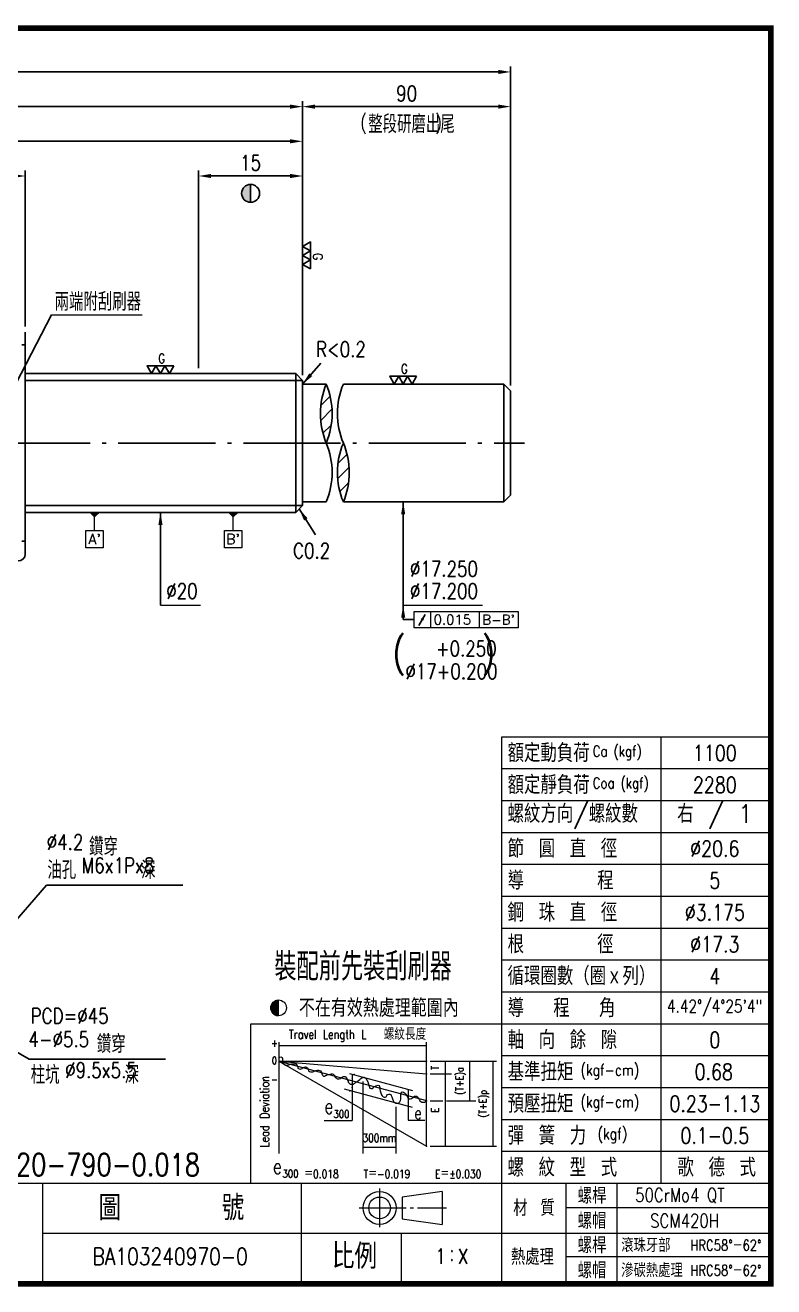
# Model space of a CAD drawing. Header units: millimetres. Extents: x -922 to -665, y -1494 to -1312.
# Drawn here: x -773.4 to -665.4, y -1493.6 to -1311.7 of the extents above; entities that cross this region are included whole.
import ezdxf
from ezdxf.enums import TextEntityAlignment as Align

# ---------------------------------------------------------------- set-up
doc = ezdxf.new("R2010")
doc.units = ezdxf.units.MM
doc.linetypes.add('CenLine', pattern=[25.8, 20, -2.5, 0.8, -2.5])
doc.linetypes.add('HidLine', pattern=[7.5, 5, -2.5])
doc.layers.get('0').update_dxf_attribs({"linetype": 'CONTINUOUS'})
doc.layers.get('DEFPOINTS').update_dxf_attribs({"linetype": 'CONTINUOUS'})
for name, color, linetype in [('01', 4, 'CONTINUOUS'), ('04', 4, 'CONTINUOUS'), ('C', 1, 'CenLine'), ('H', 5, 'HidLine')]:
    doc.layers.add(name, color=color, linetype=linetype)
for name, color, linetype, lineweight in [('DIM', 6, 'CONTINUOUS', 9), ('hat', 4, 'CONTINUOUS', 9), ('str', 7, 'CONTINUOUS', 25), ('txt', 3, 'CONTINUOUS', 9)]:
    doc.layers.add(name, color=color, linetype=linetype, lineweight=lineweight)
doc.layers.add('標籤(紅)', color=2, linetype='CONTINUOUS', lineweight=30, plot=False)
doc.styles.add('BW_SIMPLEX', font='romans.shx', dxfattribs={"width": 0.8, "height": 2.2, "bigfont": 'chineset.shx'})
doc.styles.add('ROMANC', font='romanc')
doc.styles.add('SIMPLEX', font='simplex.shx', dxfattribs={"width": 0.8, "height": 2.2, "bigfont": 'chineset.shx'})
doc.styles.get("Standard").update_dxf_attribs({"font": 'TXT', "width": 0.9, "height": 3.85046, "bigfont": 'CHINESET'})
doc.styles.add('STANDARD0.8', font='txt.shx', dxfattribs={"width": 0.8, "height": 1.646847, "bigfont": 'chineset.shx'})
doc.dimstyles.new('STANDARD$0', dxfattribs={"dimscale": 0, "dimtxt": 2.2, "dimasz": 1.8, "dimexe": 0.8, "dimexo": 0.8, "dimgap": 0.8, "dimtad": 1, "dimdec": 3, "dimdsep": 46, "dimtxsty": 'SIMPLEX', "dimcen": 0.09, "dimclrd": 6, "dimclre": 6, "dimclrt": 3, "dimadec": 1, "dimazin": 2, "dimtp": -0.1, "dimtm": 0.2, "dimtfac": 1, "dimtdec": 3, "dimtmove": 0, "dimatfit": 3, "dimfxl": 0, "dimtvp": 0.790698, "dimarcsym": 0})
doc.dimstyles.new('STANDARD$7', dxfattribs={"dimscale": 0, "dimtxt": 2.2, "dimasz": 1.8, "dimexe": 0.8, "dimexo": 0.8, "dimgap": 0.8, "dimtad": 1, "dimdec": 3, "dimrnd": 0.0005, "dimdsep": 46, "dimtxsty": 'SIMPLEX', "dimcen": 0.09, "dimclrd": 6, "dimclre": 6, "dimclrt": 3, "dimadec": 1, "dimazin": 2, "dimtp": -0.1, "dimtm": 0.2, "dimtfac": 1, "dimtdec": 3, "dimtmove": 2, "dimatfit": 3, "dimfxl": 0, "dimtvp": 0.790698, "dimarcsym": 0})

# ---------------------------------------------------------------- blocks, each defined once
blk = doc.blocks.new('*X82')
at = {"color": 0}
for p, q in [((508.19, 85.6), (512.19, 85.6)), ((508.19, 85.55), (512.19, 85.55)), ((508.19, 85.5), (512.19, 85.5)), ((508.19, 85.45), (512.19, 85.45)), ((508.19, 85.4), (512.19, 85.4)), ((508.19, 85.35), (512.19, 85.35)), ((508.19, 85.3), (512.19, 85.3)), ((508.19, 85.25), (512.19, 85.25)), ((508.19, 85.2), (512.19, 85.2)), ((508.19, 85.15), (512.19, 85.15)), ((508.2, 85.7), (512.19, 85.7)), ((508.2, 85.65), (512.19, 85.65)), ((508.2, 85.1), (512.19, 85.1)), ((508.2, 85.05), (512.19, 85.05)), ((508.2, 85), (512.19, 85)), ((508.21, 85.8), (512.19, 85.8)), ((508.21, 85.75), (512.19, 85.75)), ((508.21, 84.95), (512.19, 84.95)), ((508.21, 84.9), (512.19, 84.9)), ((508.22, 85.9), (512.19, 85.9)), ((508.22, 85.85), (512.19, 85.85)), ((508.22, 84.85), (512.19, 84.85)), ((508.23, 85.95), (512.19, 85.95)), ((508.23, 84.8), (512.19, 84.8)), ((508.23, 84.75), (512.19, 84.75)), ((508.24, 86), (512.19, 86)), ((508.24, 84.7), (512.19, 84.7)), ((508.25, 86.1), (512.19, 86.1)), ((508.25, 86.05), (512.19, 86.05)), ((508.25, 84.65), (512.19, 84.65)), ((508.26, 86.15), (512.19, 86.15)), ((508.26, 84.6), (512.19, 84.6)), ((508.27, 86.2), (512.19, 86.2)), ((508.27, 84.55), (512.19, 84.55)), ((508.28, 84.5), (512.19, 84.5)), ((508.29, 86.25), (512.19, 86.25)), ((508.29, 84.45), (512.19, 84.45)), ((508.3, 86.3), (512.19, 86.3)), ((508.31, 86.35), (512.19, 86.35)), ((508.31, 84.4), (512.19, 84.4)), ((508.32, 86.4), (512.19, 86.4)), ((508.32, 84.35), (512.19, 84.35)), ((508.33, 84.3), (512.19, 84.3)), ((508.34, 86.45), (512.19, 86.45)), ((508.35, 86.5), (512.19, 86.5)), ((508.35, 84.25), (512.19, 84.25)), ((508.36, 84.2), (512.19, 84.2)), ((508.37, 86.55), (512.19, 86.55)), ((508.38, 86.6), (512.19, 86.6)), ((508.38, 84.15), (512.19, 84.15)), ((508.39, 84.1), (512.19, 84.1)), ((508.4, 86.65), (512.19, 86.65)), ((508.41, 84.05), (512.19, 84.05)), ((508.42, 86.7), (512.19, 86.7)), ((508.43, 86.75), (512.19, 86.75)), ((508.43, 84), (512.19, 84)), ((508.45, 86.8), (512.19, 86.8)), ((508.45, 83.95), (512.19, 83.95)), ((508.47, 86.85), (512.19, 86.85)), ((508.47, 83.9), (512.19, 83.9)), ((508.49, 86.9), (512.19, 86.9)), ((508.49, 83.85), (512.19, 83.85)), ((508.51, 86.95), (512.19, 86.95)), ((508.51, 83.8), (512.19, 83.8)), ((508.53, 83.75), (512.19, 83.75)), ((508.54, 87), (512.19, 87)), ((508.55, 83.7), (512.19, 83.7)), ((508.56, 87.05), (512.19, 87.05)), ((508.57, 83.65), (512.19, 83.65)), ((508.58, 87.1), (512.19, 87.1)), ((508.6, 83.6), (512.19, 83.6)), ((508.61, 87.15), (512.19, 87.15)), ((508.63, 87.2), (512.19, 87.2)), ((508.66, 87.25), (512.19, 87.25)), ((508.68, 87.3), (512.19, 87.3)), ((508.71, 87.35), (512.19, 87.35)), ((508.74, 87.4), (512.19, 87.4)), ((508.77, 87.45), (512.19, 87.45)), ((508.8, 87.5), (512.19, 87.5)), ((508.83, 87.55), (512.19, 87.55)), ((508.87, 87.6), (512.19, 87.6)), ((508.9, 87.65), (512.19, 87.65)), ((508.94, 87.7), (512.19, 87.7)), ((508.97, 87.75), (512.19, 87.75)), ((509.01, 87.8), (512.19, 87.8)), ((509.05, 87.85), (512.19, 87.85)), ((509.09, 87.9), (512.19, 87.9)), ((509.13, 87.95), (512.19, 87.95)), ((509.18, 88), (512.19, 88)), ((509.22, 88.05), (512.19, 88.05)), ((509.27, 88.1), (512.19, 88.1)), ((509.31, 88.15), (512.19, 88.15)), ((509.36, 88.2), (512.19, 88.2)), ((509.41, 88.25), (512.19, 88.25)), ((509.47, 88.3), (512.19, 88.3)), ((509.52, 88.35), (512.19, 88.35)), ((509.58, 88.4), (512.19, 88.4)), ((509.64, 88.45), (512.19, 88.45)), ((509.7, 88.5), (512.19, 88.5)), ((509.76, 88.55), (512.19, 88.55)), ((509.83, 88.6), (512.19, 88.6)), ((509.9, 88.65), (512.19, 88.65)), ((509.97, 88.7), (512.19, 88.7)), ((510.05, 88.75), (512.19, 88.75)), ((510.13, 88.8), (512.19, 88.8)), ((510.22, 88.85), (512.19, 88.85)), ((510.31, 88.9), (512.19, 88.9)), ((510.41, 88.95), (512.19, 88.95)), ((510.51, 89), (512.19, 89)), ((510.62, 89.05), (512.19, 89.05)), ((510.75, 89.1), (512.19, 89.1)), ((510.89, 89.15), (512.19, 89.15)), ((511.04, 89.2), (512.19, 89.2)), ((511.22, 89.25), (512.19, 89.25)), ((511.45, 89.3), (512.19, 89.3)), ((511.81, 89.35), (512.19, 89.35)), ((508.62, 83.55), (512.19, 83.55)), ((508.65, 83.5), (512.19, 83.5)), ((508.68, 83.45), (512.19, 83.45)), ((508.7, 83.4), (512.19, 83.4)), ((508.73, 83.35), (512.19, 83.35)), ((508.76, 83.3), (512.19, 83.3)), ((508.79, 83.25), (512.19, 83.25)), ((508.83, 83.2), (512.19, 83.2)), ((508.86, 83.15), (512.19, 83.15)), ((508.89, 83.1), (512.19, 83.1)), ((508.93, 83.05), (512.19, 83.05)), ((508.96, 83), (512.19, 83)), ((509, 82.95), (512.19, 82.95)), ((509.04, 82.9), (512.19, 82.9)), ((509.08, 82.85), (512.19, 82.85)), ((509.12, 82.8), (512.19, 82.8)), ((509.16, 82.75), (512.19, 82.75)), ((509.21, 82.7), (512.19, 82.7)), ((509.25, 82.65), (512.19, 82.65)), ((509.3, 82.6), (512.19, 82.6)), ((509.35, 82.55), (512.19, 82.55)), ((509.4, 82.5), (512.19, 82.5)), ((509.45, 82.45), (512.19, 82.45)), ((509.5, 82.4), (512.19, 82.4)), ((509.56, 82.35), (512.19, 82.35)), ((509.62, 82.3), (512.19, 82.3)), ((509.68, 82.25), (512.19, 82.25)), ((509.74, 82.2), (512.19, 82.2)), ((509.81, 82.15), (512.19, 82.15)), ((509.88, 82.1), (512.19, 82.1)), ((509.95, 82.05), (512.19, 82.05)), ((510.03, 82), (512.19, 82)), ((510.11, 81.95), (512.19, 81.95)), ((510.19, 81.9), (512.19, 81.9)), ((510.28, 81.85), (512.19, 81.85)), ((510.38, 81.8), (512.19, 81.8)), ((510.48, 81.75), (512.19, 81.75)), ((510.59, 81.7), (512.19, 81.7)), ((510.71, 81.65), (512.19, 81.65)), ((510.84, 81.6), (512.19, 81.6)), ((510.99, 81.55), (512.19, 81.55)), ((511.17, 81.5), (512.19, 81.5)), ((511.38, 81.45), (512.19, 81.45)), ((511.68, 81.4), (512.19, 81.4))]:
    blk.add_line(p, q, dxfattribs=at)
blk = doc.blocks.new('Heat-sign-1')
at = {"color": 3}
blk.add_line((0.289, -0.16), (0.289, 0.25), dxfattribs=at)
blk.add_circle((0.289, 0.045), 0.205, dxfattribs=at)
at = {"color": 3, "xscale": 0.05123695244440038, "yscale": 0.05123695244440038, "zscale": 0.05123695244440038}
blk.add_blockref('*X82', (-25.954, -4.329), dxfattribs=at)
at = {"color": 3, "width": 0.9}
blk.add_text('不在有效熱處理範圍內', height=0.4638, dxfattribs=at).set_placement((0.818, -0.191))
blk = doc.blocks.new('e300-1')
at = {"color": 3}
for p, q in [((0.407, -0.263), (0.407, -1.863)), ((2.532, -1.759), (2.532, -0.263)), ((0.407, -0.477), (0.423, -0.477)), ((0.407, -0.532), (2.532, -1.759)), ((0.407, -0.532), (2.532, -1.101)), ((0.407, -0.532), (2.532, -0.718)), ((0.407, -0.532), (2.532, -0.532)), ((0.423, -0.477), (0.438, -0.472)), ((0.438, -0.472), (0.454, -0.482)), ((0.454, -0.482), (0.459, -0.497)), ((0.459, -0.497), (0.459, -0.543)), ((0.459, -0.543), (0.469, -0.558)), ((0.469, -0.558), (0.474, -0.573)), ((0.474, -0.573), (0.504, -0.594)), ((0.504, -0.594), (0.535, -0.594)), ((0.535, -0.594), (0.55, -0.589)), ((0.55, -0.589), (0.565, -0.583)), ((0.565, -0.583), (0.581, -0.578)), ((0.581, -0.578), (0.596, -0.573)), ((0.596, -0.573), (0.657, -0.573)), ((0.657, -0.573), (0.667, -0.589)), ((0.667, -0.589), (0.677, -0.604)), ((0.677, -0.604), (0.682, -0.619)), ((0.682, -0.619), (0.682, -0.634)), ((0.682, -0.634), (0.698, -0.644)), ((0.698, -0.644), (0.713, -0.649)), ((0.713, -0.649), (0.728, -0.644)), ((0.728, -0.644), (0.743, -0.639)), ((0.743, -0.639), (0.759, -0.624)), ((0.759, -0.624), (0.774, -0.619)), ((0.774, -0.619), (0.789, -0.614)), ((0.789, -0.614), (0.804, -0.619)), ((0.804, -0.619), (0.819, -0.629)), ((0.819, -0.629), (0.825, -0.644)), ((0.825, -0.644), (0.835, -0.66)), ((0.835, -0.66), (0.835, -0.675)), ((0.835, -0.675), (0.85, -0.685)), ((0.85, -0.685), (0.865, -0.69)), ((0.865, -0.69), (0.896, -0.69)), ((0.896, -0.69), (0.911, -0.68)), ((0.911, -0.68), (0.926, -0.675)), ((0.926, -0.675), (0.941, -0.67)), ((0.941, -0.67), (0.962, -0.665)), ((0.962, -0.665), (0.977, -0.665)), ((0.977, -0.665), (0.992, -0.67)), ((0.992, -0.67), (1.008, -0.675)), ((1.008, -0.675), (1.018, -0.69)), ((1.018, -0.69), (1.023, -0.705)), ((1.023, -0.705), (1.033, -0.721)), ((1.033, -0.721), (1.038, -0.736)), ((1.094, -0.736), (1.109, -0.726)), ((1.109, -0.726), (1.124, -0.726)), ((1.124, -0.726), (1.14, -0.721)), ((1.14, -0.721), (1.16, -0.716)), ((1.16, -0.716), (1.175, -0.716)), ((1.175, -0.716), (1.19, -0.721)), ((1.19, -0.721), (1.206, -0.736)), ((1.425, -0.711), (2.332, -0.954)), ((1.038, -0.736), (1.048, -0.751)), ((1.048, -0.751), (1.063, -0.751)), ((1.063, -0.751), (1.079, -0.741)), ((1.079, -0.741), (1.094, -0.736)), ((1.206, -0.736), (1.211, -0.751)), ((1.211, -0.751), (1.216, -0.766)), ((1.216, -0.766), (1.231, -0.776)), ((1.231, -0.776), (1.246, -0.787)), ((1.246, -0.787), (1.277, -0.787)), ((1.277, -0.787), (1.292, -0.782)), ((1.292, -0.782), (1.323, -0.761)), ((1.323, -0.761), (1.338, -0.756)), ((1.338, -0.756), (1.358, -0.756)), ((1.358, -0.756), (1.373, -0.761)), ((1.373, -0.761), (1.378, -0.776)), ((1.378, -0.776), (1.389, -0.792)), ((1.389, -0.792), (1.394, -0.807)), ((1.394, -0.807), (1.404, -0.822)), ((1.404, -0.822), (1.404, -0.837)), ((1.404, -0.837), (1.419, -0.853)), ((1.419, -0.853), (1.434, -0.863)), ((1.434, -0.863), (1.48, -0.863)), ((1.48, -0.863), (1.495, -0.853)), ((1.495, -0.853), (1.511, -0.842)), ((1.511, -0.842), (1.556, -0.812)), ((1.556, -0.812), (1.572, -0.797)), ((1.572, -0.797), (1.587, -0.782)), ((1.587, -0.782), (1.602, -0.776)), ((1.602, -0.776), (1.617, -0.771)), ((1.617, -0.771), (1.633, -0.766)), ((1.633, -0.766), (1.648, -0.776)), ((1.648, -0.776), (1.663, -0.787)), ((1.663, -0.787), (1.673, -0.802)), ((1.673, -0.802), (1.678, -0.817)), ((1.678, -0.817), (1.688, -0.832)), ((1.688, -0.832), (1.699, -0.863)), ((1.699, -0.863), (1.704, -0.878)), ((1.704, -0.878), (1.709, -0.893)), ((1.709, -0.893), (1.714, -0.908)), ((1.765, -0.919), (1.775, -0.903)), ((1.775, -0.903), (1.79, -0.898)), ((1.79, -0.898), (1.805, -0.888)), ((1.805, -0.888), (1.821, -0.883)), ((1.821, -0.883), (1.836, -0.878)), ((1.836, -0.878), (1.851, -0.883)), ((1.851, -0.883), (1.856, -0.898)), ((1.856, -0.898), (1.861, -0.914)), ((2.331, -1.201), (1.35, -0.938)), ((1.714, -0.908), (1.719, -0.924)), ((1.719, -0.924), (1.734, -0.929)), ((1.734, -0.929), (1.749, -0.929)), ((1.749, -0.929), (1.765, -0.919)), ((1.861, -0.914), (1.861, -0.944)), ((1.861, -0.944), (1.866, -0.959)), ((1.866, -0.959), (1.871, -0.974)), ((1.871, -0.974), (1.882, -1.005)), ((1.882, -1.005), (1.887, -1.02)), ((1.887, -1.02), (1.892, -1.035)), ((1.892, -1.035), (1.907, -1.046)), ((1.907, -1.046), (1.922, -1.051)), ((1.922, -1.051), (1.937, -1.051)), ((1.937, -1.051), (1.953, -1.046)), ((1.953, -1.046), (1.963, -1.03)), ((1.963, -1.03), (1.973, -1.015)), ((1.973, -1.015), (1.988, -1.01)), ((1.988, -1.01), (2.004, -1.01)), ((2.004, -1.01), (2.019, -1.015)), ((2.019, -1.015), (2.024, -1.03)), ((2.024, -1.03), (2.034, -1.046)), ((2.034, -1.046), (2.039, -1.061)), ((2.039, -1.061), (2.044, -1.076)), ((2.044, -1.076), (2.052, -1.101)), ((2.161, -1.01), (2.166, -0.995)), ((2.161, -1.083), (2.161, -1.01)), ((2.166, -0.995), (2.171, -0.98)), ((2.171, -0.98), (2.187, -0.974)), ((2.187, -0.974), (2.202, -0.98)), ((2.202, -0.98), (2.232, -1)), ((2.232, -1), (2.242, -1.02)), ((2.242, -1.02), (2.247, -1.035)), ((2.247, -1.035), (2.258, -1.051)), ((2.258, -1.051), (2.268, -1.066)), ((2.268, -1.066), (2.283, -1.076)), ((2.283, -1.076), (2.298, -1.076)), ((2.298, -1.076), (2.314, -1.071)), ((2.314, -1.071), (2.344, -1.051)), ((2.344, -1.051), (2.359, -1.04)), ((2.359, -1.04), (2.39, -1.04)), ((2.39, -1.04), (2.405, -1.046)), ((2.405, -1.046), (2.415, -1.061)), ((2.415, -1.061), (2.42, -1.076)), ((2.42, -1.076), (2.43, -1.091)), ((2.43, -1.091), (2.436, -1.107)), ((2.436, -1.107), (2.451, -1.117)), ((2.451, -1.117), (2.466, -1.122)), ((2.466, -1.122), (2.502, -1.122)), ((2.502, -1.122), (2.517, -1.117)), ((2.517, -1.117), (2.532, -1.107)), ((2.532, -1.107), (2.537, -1.101)), ((1.059, -1.386), (1.463, -1.386)), ((2.27, -1.384), (2.506, -1.384))]:
    blk.add_line(p, q, dxfattribs=at)
at = {"color": 3, "linetype": 'ByBlock'}
for p, q in [((0.407, -0.311), (2.532, -0.311)), ((2.586, -0.532), (3.541, -0.532)), ((2.801, -0.532), (2.801, -0.718)), ((3.152, -0.532), (3.152, -1.107)), ((3.487, -0.532), (3.487, -1.759)), ((1.463, -0.721), (1.463, -1.386)), ((2.586, -0.718), (2.89, -0.718)), ((2.801, -0.718), (2.801, -1.759)), ((1.617, -0.825), (1.617, -1.863)), ((2.801, -0.843), (2.801, -0.968)), ((2.27, -0.938), (2.27, -1.384)), ((2.091, -1.19), (2.091, -1.863)), ((2.586, -1.107), (2.768, -1.107)), ((2.822, -1.107), (3.242, -1.107)), ((1.617, -1.774), (2.091, -1.774)), ((2.586, -1.759), (3.541, -1.759))]:
    blk.add_line(p, q, dxfattribs=at)
at = {"color": 3}
blk.add_arc((2.105, -1.083), 0.0558, 198.4485, 0, dxfattribs=at)
at = {"color": 3, "linetype": 'ByBlock'}
for p in [(2.532, -0.532), (2.532, -0.532), (2.532, -0.532), (2.532, -0.718), (2.532, -0.718), (2.801, -0.718), (2.801, -0.718), (1.49, -0.728), (1.617, -0.771), (1.428, -0.959), (1.463, -0.959), (2.091, -1.137), (2.532, -1.107), (3.152, -1.107), (2.091, -1.774), (2.532, -1.759), (2.532, -1.759), (2.801, -1.759), (3.487, -1.759)]:
    blk.add_point(p, dxfattribs=at)
for points in [[(0.47, -0.3), (0.47, -0.321), (0.407, -0.311)], [(2.47, -0.3), (2.47, -0.321), (2.532, -0.311)], [(2.811, -0.594), (2.791, -0.594), (2.801, -0.532)], [(3.142, -0.594), (3.163, -0.594), (3.152, -0.532)], [(3.477, -0.594), (3.498, -0.594), (3.487, -0.532)], [(1.473, -0.781), (1.452, -0.781), (1.462, -0.718)], [(2.791, -0.655), (2.811, -0.655), (2.801, -0.718)], [(2.791, -0.78), (2.811, -0.78), (2.801, -0.718)], [(1.472, -0.907), (1.451, -0.907), (1.462, -0.969)], [(2.28, -0.998), (2.259, -0.998), (2.269, -0.935)], [(3.142, -1.044), (3.163, -1.044), (3.152, -1.107)], [(2.279, -1.124), (2.258, -1.124), (2.269, -1.186)], [(1.68, -1.763), (1.68, -1.784), (1.617, -1.774)], [(2.028, -1.763), (2.028, -1.784), (2.091, -1.774)], [(2.791, -1.696), (2.811, -1.696), (2.801, -1.759)], [(3.477, -1.696), (3.498, -1.696), (3.487, -1.759)]]:
    blk.add_solid(points, dxfattribs=at)
at = {"color": 3, "linetype": 'ByBlock', "width": 0.8}
for s, height, p in [('Travel Length L', 0.1287, (1.109, -0.148)), ('300mm', 0.118, (1.855, -1.639))]:
    blk.add_text(s, height=height, dxfattribs=at).set_placement(p, align=Align.MIDDLE_CENTER)
at = {"color": 3, "width": 0.9}
blk.add_text('螺紋長度', height=0.1696, dxfattribs=at).set_placement((1.917, -0.228))
at = {"color": 3, "linetype": 'ByBlock', "width": 0.8}
for s, p in [('+', (0.344, -0.273)), ('0', (0.344, -0.526)), ('-', (0.344, -0.794))]:
    blk.add_text(s, height=0.107, dxfattribs=at).set_placement(p, align=Align.MIDDLE)
for s, height, p in [('T', 0.107, (2.658, -0.63)), ('(T+E)a', 0.1073, (3.009, -0.817)), ('(T+E)p', 0.1073, (3.344, -1.145)), ('E', 0.107, (2.658, -1.238))]:
    blk.add_text(s, height=height, rotation=90, dxfattribs=at).set_placement(p, align=Align.MIDDLE_CENTER)
blk.add_text('Lead Deviation', height=0.1287, rotation=90, dxfattribs=at).set_placement((0.199, -1.261), align=Align.MIDDLE)
at = {"color": 3, "width": 0.8}
for s, height, p in [('e', 0.215, (1.194, -1.183)), ('300', 0.1115, (1.423, -1.296)), ('e', 0.179, (2.466, -1.279))]:
    blk.add_text(s, height=height, dxfattribs=at).set_placement(p, align=Align.MIDDLE_RIGHT)
blk = doc.blocks.new('The-third-1')
at = {"color": 3}
for p, q in [((0.02, 7.21), (0.02, -7.12)), ((23.29, 6.13), (8.37, 4.04)), ((23.29, 6.13), (23.29, -6.11)), ((-7.63, 0.01), (9.87, 0.01)), ((8.37, 4.04), (8.37, -4.02)), ((11.33, 0.01), (12.58, 0.01)), ((14.16, 0.01), (24.88, 0.01)), ((8.37, -4.02), (23.29, -6.11))]:
    blk.add_line(p, q, dxfattribs=at)
for radius in [6.12, 4.03]:
    blk.add_circle((0.02, 0.01), radius, dxfattribs=at)
blk = doc.blocks.new('e300-sign-1')
at = {"color": 3, "width": 0.8}
for s, height, p in [('e', 0.194, (0.11, 0.041)), ('300', 0.101, (0.324, -0.052))]:
    blk.add_text(s, height=height, dxfattribs=at).set_placement(p, align=Align.MIDDLE_RIGHT)
blk = doc.blocks.new('*D152')
at = {"layer": 'DEFPOINTS', "color": 0}
for p in [(-773.38, -1333.48), (-824.38, -1344.48), (-773.38, -1355.98)]:
    blk.add_point(p, dxfattribs=at)
at = {"layer": 'str', "color": 6, "linetype": 'ByBlock', "lineweight": -2}
for p, q in [((-824.38, -1343.68), (-824.38, -1332.68)), ((-773.38, -1355.18), (-773.38, -1332.68)), ((-822.58, -1333.48), (-775.18, -1333.48))]:
    blk.add_line(p, q, dxfattribs=at)
at = {"layer": 'str', "color": 6}
for points in [[(-822.58, -1333.18), (-822.58, -1333.78), (-824.38, -1333.48)], [(-775.18, -1333.18), (-775.18, -1333.78), (-773.38, -1333.48)]]:
    blk.add_solid(points, dxfattribs=at)
at = {"layer": 'str', "color": 3, "insert": (-798.88, -1331.58), "char_height": 2.2, "attachment_point": 5, "style": 'BW_SIMPLEX'}
blk.add_mtext('51', dxfattribs=at)
blk = doc.blocks.new('*D153')
at = {"layer": 'DEFPOINTS', "color": 0}
for p in [(-733.38, -1328.48), (-864.38, -1361.98), (-733.38, -1362.98)]:
    blk.add_point(p, dxfattribs=at)
at = {"layer": 'str', "color": 6, "linetype": 'ByBlock', "lineweight": -2}
for p, q in [((-864.38, -1361.18), (-864.38, -1327.68)), ((-733.38, -1362.18), (-733.38, -1327.68)), ((-862.58, -1328.48), (-735.18, -1328.48))]:
    blk.add_line(p, q, dxfattribs=at)
at = {"layer": 'str', "color": 6}
for points in [[(-862.58, -1328.18), (-862.58, -1328.78), (-864.38, -1328.48)], [(-735.18, -1328.18), (-735.18, -1328.78), (-733.38, -1328.48)]]:
    blk.add_solid(points, dxfattribs=at)
at = {"layer": 'str', "color": 3, "insert": (-798.88, -1326.58), "char_height": 2.2, "attachment_point": 5, "style": 'BW_SIMPLEX'}
blk.add_mtext('620', dxfattribs=at)
blk = doc.blocks.new('*D156')
at = {"layer": 'DEFPOINTS', "color": 0}
for p in [(-748.38, -1333.48), (-748.38, -1361.98), (-733.38, -1362.98)]:
    blk.add_point(p, dxfattribs=at)
at = {"layer": 'str', "color": 6, "linetype": 'ByBlock', "lineweight": -2}
for p, q in [((-748.38, -1361.18), (-748.38, -1332.68)), ((-733.38, -1362.18), (-733.38, -1332.68)), ((-735.18, -1333.48), (-746.58, -1333.48))]:
    blk.add_line(p, q, dxfattribs=at)
at = {"layer": 'str', "color": 6}
for points in [[(-746.58, -1333.18), (-746.58, -1333.78), (-748.38, -1333.48)], [(-735.18, -1333.18), (-735.18, -1333.78), (-733.38, -1333.48)]]:
    blk.add_solid(points, dxfattribs=at)
at = {"layer": 'str', "color": 3, "insert": (-740.88, -1331.58), "char_height": 2.2, "attachment_point": 5, "style": 'BW_SIMPLEX'}
blk.add_mtext('15', dxfattribs=at)
blk = doc.blocks.new('ins3')
blk.add_hatch(color=0).paths.add_polyline_path([(-1.75, 0, 0.414214), (0, -1.75), (0, 1.75, 0.414214)])
at = {"color": 0}
blk.add_lwpolyline([(0, 1.75), (0, -1.75)], dxfattribs=at)
blk.add_circle((0, 0), 1.75, dxfattribs=at)
blk = doc.blocks.new('*D158')
at = {"layer": 'DEFPOINTS', "color": 0}
for p in [(-884.38, -1323.48), (-884.38, -1362.98), (-733.38, -1362.98)]:
    blk.add_point(p, dxfattribs=at)
at = {"layer": 'str', "color": 6, "linetype": 'ByBlock', "lineweight": -2}
for p, q in [((-884.38, -1362.18), (-884.38, -1322.68)), ((-735.18, -1323.48), (-882.58, -1323.48)), ((-733.38, -1362.18), (-733.38, -1322.68))]:
    blk.add_line(p, q, dxfattribs=at)
at = {"layer": 'str', "color": 6}
for points in [[(-882.58, -1323.18), (-882.58, -1323.78), (-884.38, -1323.48)], [(-735.18, -1323.18), (-735.18, -1323.78), (-733.38, -1323.48)]]:
    blk.add_solid(points, dxfattribs=at)
at = {"layer": 'str', "color": 3, "insert": (-808.88, -1321.58), "char_height": 2.2, "attachment_point": 5, "style": 'BW_SIMPLEX'}
blk.add_mtext('700', dxfattribs=at)
blk = doc.blocks.new('*D159')
at = {"layer": 'DEFPOINTS', "color": 0}
for p in [(-703.38, -1323.48), (-733.38, -1362.98), (-703.38, -1364.48)]:
    blk.add_point(p, dxfattribs=at)
at = {"layer": 'str', "color": 6, "linetype": 'ByBlock', "lineweight": -2}
for p, q in [((-733.38, -1362.18), (-733.38, -1322.68)), ((-731.58, -1323.48), (-705.18, -1323.48)), ((-703.38, -1363.68), (-703.38, -1322.68))]:
    blk.add_line(p, q, dxfattribs=at)
at = {"layer": 'str', "color": 6}
for points in [[(-731.58, -1323.18), (-731.58, -1323.78), (-733.38, -1323.48)], [(-705.18, -1323.18), (-705.18, -1323.78), (-703.38, -1323.48)]]:
    blk.add_solid(points, dxfattribs=at)
at = {"layer": 'str', "color": 3, "insert": (-718.38, -1321.58), "char_height": 2.2, "attachment_point": 5, "style": 'BW_SIMPLEX'}
blk.add_mtext('90', dxfattribs=at)
blk = doc.blocks.new('*D160')
at = {"layer": 'DEFPOINTS', "color": 0}
for p in [(-884.38, -1318.48), (-884.38, -1362.98), (-703.38, -1364.48)]:
    blk.add_point(p, dxfattribs=at)
at = {"layer": 'str', "color": 6, "linetype": 'ByBlock', "lineweight": -2}
for p, q in [((-884.38, -1362.18), (-884.38, -1317.68)), ((-705.18, -1318.48), (-882.58, -1318.48)), ((-703.38, -1363.68), (-703.38, -1317.68))]:
    blk.add_line(p, q, dxfattribs=at)
at = {"layer": 'str', "color": 6}
for points in [[(-882.58, -1318.18), (-882.58, -1318.78), (-884.38, -1318.48)], [(-705.18, -1318.18), (-705.18, -1318.78), (-703.38, -1318.48)]]:
    blk.add_solid(points, dxfattribs=at)
at = {"layer": 'str', "color": 3, "insert": (-793.88, -1316.58), "char_height": 2.2, "attachment_point": 5, "style": 'BW_SIMPLEX'}
blk.add_mtext('790', dxfattribs=at)
blk = doc.blocks.new('ins2')
at = {"color": 0}
for points in [[(-0.68, 1.19), (-2.05, 1.19), (-1.37, 0)], [(0.68, 1.19), (-0.68, 1.19), (0, 0)], [(2.05, 1.19), (0.68, 1.19), (1.37, 0)]]:
    blk.add_lwpolyline(points, close=True, dxfattribs=at)
at = {"color": 0, "style": 'SIMPLEX', "width": 0.8}
blk.add_text('G', height=1.43, dxfattribs=at).set_placement((-0.33, 2.33), align=Align.MIDDLE_LEFT)

msp = doc.modelspace()

# ---------------------------------------------------------------- hatches: boundary and pattern name
at = {"layer": '01'}
h = msp.add_hatch(dxfattribs=at)
h.set_pattern_fill('_USER', color=256, scale=1.53, angle=45, style=0, pattern_type=0)
h.set_pattern_definition([(45, (-292.0733, -187.8827), (-1.0818734, 1.0818734), [])])
h.paths.add_polyline_path([(-729.9733, -1363.483, 0.19830827), (-729.9733, -1371.983, 0.19830827)])
h.paths.add_polyline_path([(-727.5097, -1371.983, 0.19830827), (-727.5097, -1380.483, 0.19830827)])

# ---------------------------------------------------------------- linework, layer by layer
for p, q in [((-734.3828, -1361.983), (-773.3828, -1361.983)), ((-733.3828, -1363.483), (-729.9733, -1363.483)), ((-727.5097, -1363.483), (-704.3828, -1363.483)), ((-733.3828, -1380.483), (-729.9733, -1380.483)), ((-727.5097, -1380.483), (-704.3828, -1380.483)), ((-734.3828, -1381.983), (-773.3828, -1381.983))]:
    msp.add_line(p, q)
for centre, start, end in [((-719.679, -1367.733), 157.566598, 202.433402), ((-740.2675, -1367.733), 337.566598, 22.433402), ((-717.2155, -1367.733), 157.566598, 202.433402), ((-740.2675, -1376.233), 337.566598, 22.433402), ((-717.2155, -1376.233), 157.566598, 202.433402), ((-737.8039, -1376.233), 337.566598, 22.433402)]:
    msp.add_arc(centre, 11.137, start, end)
for p, q in [((-733.3828, -1362.983), (-773.3828, -1362.983)), ((-733.3828, -1380.983), (-773.3828, -1380.983))]:
    msp.add_line(p, q, dxfattribs=at)
at = {"layer": '04'}
msp.add_line((-716.6218, -1398.2762), (-715.7175, -1396.7099), dxfattribs=at)
msp.add_lwpolyline([(-715.7175, -1396.7099, 0, 0.4522, 0), (-716.1697, -1397.4931, 0.4522, 0.4522, 0)], format="xyseb", dxfattribs=at)
at = {"layer": 'C', "ltscale": 0.7}
msp.add_line((-886.3828, -1371.983), (-701.3828, -1371.983), dxfattribs=at)
at = {"layer": 'DIM'}
for p, q in [((-769.5811, -1353.483), (-756.5235, -1353.483)), ((-753.8828, -1395.3791), (-748.0933, -1395.3791)), ((-718.8828, -1395.3791), (-707.4483, -1395.3791))]:
    msp.add_line(p, q, dxfattribs=at)
at = {"layer": 'H', "ltscale": 0.8}
for p, q in [((-779.8828, -1357.833), (-773.3828, -1357.833)), ((-779.8828, -1386.133), (-773.3828, -1386.133))]:
    msp.add_line(p, q, dxfattribs=at)
at = {"layer": 'hat'}
for p, q in [((-763.3828, -1384.5913), (-763.3828, -1381.983)), ((-743.3828, -1384.5913), (-743.3828, -1381.983)), ((-714.9516, -1396.2807), (-714.9516, -1398.6165)), ((-707.944, -1396.2807), (-707.944, -1398.6165))]:
    msp.add_line(p, q, dxfattribs=at)
at = {"layer": 'hat', "color": 4, "linetype": 'ByBlock', "lineweight": 9}
for points in [[(-763.3828, -1382.7383, 0, 1.5825, 0), (-763.3828, -1381.983, 1.5825, 1.5825, 0)], [(-743.3828, -1382.7383, 0, 1.5825, 0), (-743.3828, -1381.983, 1.5825, 1.5825, 0)]]:
    msp.add_lwpolyline(points, format="xyseb", dxfattribs=at)
at = {"layer": 'hat'}
for points in [[(-764.6329, -1384.5913), (-762.1404, -1384.5913), (-762.1404, -1387.0838), (-764.6329, -1387.0838)], [(-744.6329, -1384.5913), (-742.1404, -1384.5913), (-742.1404, -1387.0838), (-744.6329, -1387.0838)], [(-717.2875, -1396.2807), (-702.2824, -1396.2807), (-702.2824, -1398.6165), (-717.2875, -1398.6165)]]:
    msp.add_lwpolyline(points, close=True, dxfattribs=at)
at = {"layer": 'str'}
for p, q in [((-773.3828, -1355.983), (-773.3828, -1387.983)), ((-734.3828, -1361.983), (-733.3828, -1362.983)), ((-734.3828, -1381.983), (-734.3828, -1361.983)), ((-733.3828, -1362.983), (-733.3828, -1380.983)), ((-704.3828, -1363.483), (-703.3828, -1364.483)), ((-704.3828, -1380.483), (-704.3828, -1363.483)), ((-703.3828, -1364.483), (-703.3828, -1379.483)), ((-703.3828, -1379.483), (-704.3828, -1380.483)), ((-733.3828, -1380.983), (-734.3828, -1381.983))]:
    msp.add_line(p, q, dxfattribs=at)
at = {"layer": 'str', "color": 6}
for p, q in [((-770.3118, -1435.7603), (-750.6452, -1435.7603)), ((-772.8093, -1460.8361), (-753.1427, -1460.8361))]:
    msp.add_line(p, q, dxfattribs=at)
at = {"layer": 'str', "const_width": 0.8513}
msp.add_lwpolyline([(-921.9018, -1493.223), (-665.8637, -1493.223), (-665.8637, -1312.1675), (-921.9018, -1312.1675)], close=True, dxfattribs=at)
at = {"layer": 'str'}
msp.add_arc((-774.3828, -1387.983), 1, 270, 0, dxfattribs=at)
at = {"layer": 'txt'}
for p, q in [((-665.8637, -1414.3836), (-704.705, -1414.3836)), ((-704.705, -1414.3836), (-704.705, -1493.223)), ((-681.6745, -1478.7508), (-681.6745, -1414.3836)), ((-665.8637, -1418.9812), (-704.705, -1418.9812)), ((-665.8637, -1423.5789), (-704.705, -1423.5789)), ((-665.8637, -1428.1765), (-704.705, -1428.1765)), ((-665.8637, -1432.7742), (-704.705, -1432.7742)), ((-665.8637, -1437.3719), (-704.705, -1437.3719)), ((-665.8637, -1441.9695), (-704.705, -1441.9695)), ((-665.8637, -1446.5672), (-704.705, -1446.5672)), ((-665.8637, -1451.1648), (-704.705, -1451.1648)), ((-665.8637, -1455.7625), (-740.8954, -1455.7625)), ((-740.8954, -1455.7625), (-740.8954, -1478.7508)), ((-665.8637, -1460.3602), (-704.705, -1460.3602)), ((-665.8637, -1464.9578), (-704.705, -1464.9578)), ((-665.8637, -1469.5555), (-704.705, -1469.5555)), ((-665.8637, -1474.1531), (-704.705, -1474.1531)), ((-665.8637, -1478.7508), (-824.8731, -1478.7508)), ((-770.852, -1493.223), (-770.852, -1478.7508)), ((-733.5437, -1493.223), (-733.5437, -1478.7508)), ((-695.3571, -1493.223), (-695.3571, -1478.7508)), ((-687.9976, -1493.223), (-687.9976, -1478.7508)), ((-665.8637, -1482.2863), (-695.3571, -1482.2863)), ((-665.8637, -1485.9869), (-770.8523, -1485.9869)), ((-719.1243, -1493.223), (-719.1243, -1485.9869)), ((-665.8637, -1489.3384), (-695.3571, -1489.3384))]:
    msp.add_line(p, q, dxfattribs=at)

# ---------------------------------------------------------------- block references
at = {"layer": 'str', "color": 3}
for name, p, xscale, yscale, zscale in [('ins3', (-740.8828, -1335.983), 0.7391999999999825, 0.7391999999999825, 0.7392000000000002), ('ins2', (-753.8828, -1361.983), 0.9449999999999932, 0.9449999999999932, 0.9450000000000001), ('ins2', (-718.8828, -1363.483), 0.9449999999999932, 0.9449999999999932, 0.9450000000000001)]:
    msp.add_blockref(name, p, dxfattribs=dict(at, xscale=xscale, yscale=yscale, zscale=zscale))
at = {"layer": 'str', "color": 3, "xscale": 0.9449999999999363, "yscale": 0.94500000000005, "zscale": 0.9450000000000001, "rotation": 270}
msp.add_blockref('ins2', (-733.3828, -1344.933), dxfattribs=at)
at = {"layer": 'txt'}
for name, p, xscale, yscale, zscale in [('Heat-sign-1', (-738.4415, -1453.6789), 5.523992709606105, 5.523992709606105, 5.523992709606099), ('e300-1', (-740.8954, -1455.7625), 10.02233806785606, 10.02233806785607, 10.02233806785606), ('e300-sign-1', (-737.5766, -1476.7543), 11.13590387390605, 11.13590387390603, 11.13590387390605), ('The-third-1', (-722.285, -1482.2844), 0.3877729887512231, 0.3877729887512373, 0.3877729887512216)]:
    msp.add_blockref(name, p, dxfattribs=dict(at, xscale=xscale, yscale=yscale, zscale=zscale))

# ---------------------------------------------------------------- texts
at = {"insert": (-725.092, -1327.4187), "char_height": 2, "attachment_point": 7, "style": 'SIMPLEX'}
msp.add_mtext('(         )', dxfattribs=at)
at = {"insert": (-723.9288, -1327.3103), "char_height": 2.6, "attachment_point": 7}
msp.add_mtext('{\\W0.8;整段研磨出尾}', dxfattribs=at)
at = {"insert": (-731.4308, -1357.3646), "char_height": 2.2, "width": 2.446199, "attachment_point": 1, "style": 'SIMPLEX'}
msp.add_mtext('{\\C3;R<0.2}', dxfattribs=at)
at = {"layer": 'hat', "style": 'ROMANC', "flags": 8}
for tag, text, height, p in [("A'", 'B', 1.5, (-764.2805, -1385.8409)), ("B'", 'B', 1.5, (-744.4225, -1385.8409)), ('0.015', '0.012', 1.40005, (-714.4885, -1397.4534))]:
    msp.add_attdef(tag, text=text, height=height, dxfattribs=at).set_placement(p, align=Align.MIDDLE_LEFT)
msp.add_attdef("B-B'", (-707.4749, -1398.1588), "A-A'", height=1.40005, dxfattribs=at)
at = {"layer": 'str', "color": 0, "insert": (-734.7566, -1386.4171), "char_height": 2.2, "width": 2.446199, "attachment_point": 1, "style": 'SIMPLEX'}
msp.add_mtext('{\\C3;C0.2}', dxfattribs=at)
at = {"layer": 'str', "attachment_point": 1, "style": 'SIMPLEX'}
for s, insert, char_height, width in [('{\\C3;%%C17.250}', (-717.9014, -1389.0172), 2.2, 2.446199), ('{\\C3;%%C20}', (-753.0437, -1392.2348), 2.2, 2.446199), ('{\\C3;%%C17.200}', (-717.9014, -1392.2348), 2.2, 2.446199), ('\\P{\\H1.8182x;\\C3;(     )}', (-720.446, -1396.5182), 2.2, 21.021464), ('{\\C3;+0.250}', (-714.1479, -1400.526), 2.2, 2.446199), ('{\\C3;%%C17+0.200}', (-718.5538, -1403.812), 2.2, 2.446199), ('{\\C3;鑽穿}', (-764.1789, -1428.8814), 2.6, 27.699437), ('{\\C3;油孔    \\H0.57692x; \\H1.7333x;  深}', (-770.2031, -1432.2577), 2.6, 27.699437), ('{\\C3;鑽穿}', (-763.061, -1457.3335), 2.6, 27.699437), ('{\\C3;柱坑    \\H0.57692x; \\H1.7333x;  深}', (-772.5913, -1461.7892), 2.6, 27.699437)]:
    msp.add_mtext(s, dxfattribs=dict(at, insert=insert, char_height=char_height, width=width))
at = {"layer": 'txt', "style": 'SIMPLEX', "width": 0.8}
for s, p in [('%%c4.2', (-770.2785, -1431.2817)), ('M6x1Px8', (-765.2386, -1434.646)), ('PCD=%%C45', (-772.6023, -1456.3574)), ('4-%%C5.5', (-772.9177, -1459.7218)), ('%%C9.5x5.5', (-767.6268, -1464.1774))]:
    msp.add_text(s, height=2.2, dxfattribs=at).set_placement(p, align=Align.BOTTOM_LEFT)
at = {"layer": 'txt'}
for s, insert, char_height, width, attachment_point, style in [('兩端附刮刷器', (-769.1492, -1352.9178), 2.6, 16.672448, 7, 'SIMPLEX'), ('Ca (kgf)', (-691.5503, -1416.6824), 1.56108, 10.741311, 4, 'SIMPLEX'), ('1100', (-673.937, -1416.6824), 2.29989, 15.810353, 5, 'SIMPLEX'), ('Coa (kgf)', (-691.5503, -1421.28), 1.56108, 11.306888, 4, 'SIMPLEX'), ('2280', (-673.937, -1421.28), 2.29989, 15.810353, 5, 'SIMPLEX'), ('%%c20.6', (-673.937, -1430.4754), 2.29989, 15.810353, 5, 'SIMPLEX'), ('5', (-673.937, -1435.073), 2.2999, 15.810353, 5, 'SIMPLEX'), ('%%c3.175', (-673.937, -1439.6707), 2.29989, 15.810353, 5, 'SIMPLEX'), ('%%c17.3', (-673.937, -1444.2683), 2.29989, 15.810353, 5, 'SIMPLEX'), ('4', (-673.937, -1448.866), 2.2999, 15.810353, 5, 'SIMPLEX'), ('4.42%%D/4%%D25\'4"', (-673.966, -1453.491), 1.80487, 17.128159, 5, 'SIMPLEX'), ('0', (-673.937, -1458.0613), 2.2999, 15.810353, 5, 'SIMPLEX'), ('(kgf-cm)', (-693.3133, -1462.659), 1.64496, 13.152645, 4, 'SIMPLEX'), ('0.68', (-674.0911, -1462.659), 2.29989, 15.810353, 5, 'SIMPLEX'), ('(kgf-cm)', (-693.3133, -1467.2566), 1.64496, 13.152645, 4, 'SIMPLEX'), ('0.23-1.13', (-673.937, -1467.2566), 2.29989, 15.810353, 5, 'SIMPLEX'), ('(kgf)', (-690.8537, -1471.8543), 1.64496, 8.19322, 4, 'SIMPLEX'), ('0.1-0.5', (-673.937, -1471.8543), 2.29989, 15.810353, 5, 'SIMPLEX'), ('=1R20-05T4-1FSIC-620-790-0.018', (-815.0994, -1476.0365), 3.2, 92.378329, 4, 'SIMPLEX'), ('＝0.018', (-733.1701, -1477.3769), 1.2013, 6.028294, 4, 'STANDARD0.8'), ('T＝-0.019', (-724.5861, -1477.3769), 1.2013, 7.681143, 4, 'STANDARD0.8'), ('E＝%%P0.030', (-714.3095, -1477.3769), 1.2013, 7.681143, 4, 'STANDARD0.8'), ('50CrMo4 QT', (-685.4305, -1480.5185), 1.9729, 18.615374, 4, 'SIMPLEX'), ('SCM420H', (-683.2647, -1484.1366), 1.9729, 14.323233, 4, 'SIMPLEX'), ('HRC58%%d－62%%d', (-677.46, -1487.6627), 1.53448, 11.999595, 4, 'SIMPLEX'), ('BA103240970-0', (-763.675, -1489.2772), 2.463847, 36.717794, 4, 'SIMPLEX'), ('1：X', (-714.2316, -1489.2553), 2.19211, 9.20685, 4, 'SIMPLEX'), ('HRC58%%d－62%%d', (-677.46, -1491.2807), 1.53448, 11.999595, 4, 'SIMPLEX')]:
    msp.add_mtext(s, dxfattribs=dict(at, insert=insert, char_height=char_height, width=width, attachment_point=attachment_point, style=style))
for s, insert, char_height, width, attachment_point in [('額定動負荷', (-703.8219, -1416.6824), 2.63054, 13.458428, 4), ('額定靜負荷', (-703.8219, -1421.28), 2.63054, 13.458428, 4), ('螺紋方向/螺紋數', (-703.8219, -1425.8777), 2.63054, 21.044228, 4), ('右 / 1', (-673.937, -1425.8777), 2.63215, 15.810353, 5), ('節 圓 直 徑', (-703.8219, -1430.4754), 2.63054, 21.044228, 4), ('導     程', (-703.8219, -1435.073), 2.63054, 21.044228, 4), ('鋼 珠 直 徑', (-703.8219, -1439.6707), 2.63054, 21.044228, 4), ('根     徑', (-703.8219, -1444.2683), 2.63054, 21.044228, 4), ('循環圈數（圈ｘ列）', (-703.8219, -1448.866), 2.63054, 23.515774, 4), ('導  程  角', (-703.8219, -1453.4637), 2.63054, 21.044228, 4), ('軸 向 餘 隙', (-703.8219, -1458.0613), 2.63054, 21.044228, 4), ('基準扭矩', (-703.8219, -1462.659), 2.63054, 11.39897, 4), ('預壓扭矩', (-703.8219, -1467.2566), 2.63054, 11.39897, 4), ('彈 簧 力', (-703.8219, -1471.8543), 2.63054, 12.442428, 4), ('螺 紋 型 式', (-703.8219, -1476.452), 2.63054, 18.663601, 4), ('歌 德 式', (-679.3232, -1476.452), 2.63049, 12.275801, 4), ('圖     號', (-762.7956, -1482.2844), 3.61327, 31.601416, 4), ('螺桿', (-693.7023, -1480.5185), 2.29665, 5.383816, 4), ('材 質', (-703.011, -1482.2844), 2.29665, 7.475085, 4), ('螺帽', (-693.7023, -1484.1366), 2.29665, 5.383816, 4), ('比例', (-729.1507, -1489.2553), 3.61327, 10.026698, 4), ('熱處理', (-703.3409, -1489.3386), 2.29665, 7.475085, 4), ('螺桿', (-693.7023, -1487.6627), 2.29665, 5.383816, 4), ('滾珠牙部', (-687.434, -1487.6627), 1.9729, 9.50936, 4), ('螺帽', (-693.7023, -1491.2807), 2.29665, 5.383816, 4), ('滲碳熱處理', (-687.434, -1491.2807), 1.9729, 10.907925, 4)]:
    msp.add_mtext(s, dxfattribs=dict(at, insert=insert, char_height=char_height, width=width, attachment_point=attachment_point))
at = {"layer": '標籤(紅)', "color": 2, "style": 'SIMPLEX', "width": 0.8}
msp.add_text('裝配前先裝刮刷器', height=4, dxfattribs=at).set_placement((-737.4545, -1449.4957))

# ---------------------------------------------------------------- dimensions: what is measured, and where the dimension line sits
at = {"layer": 'str'}
for base, p1, p2, text, picture, middle in [((-884.3828, -1318.483), (-703.3828, -1364.483), (-884.3828, -1362.983), '790', '*D160', (-793.8828, -1316.583)), ((-884.3828, -1323.483), (-733.3828, -1362.983), (-884.3828, -1362.983), '700', '*D158', (-808.8828, -1321.583)), ((-703.3828, -1323.483), (-733.3828, -1362.983), (-703.3828, -1364.483), '90', '*D159', (-718.3828, -1321.583)), ((-733.3828, -1328.483), (-864.3828, -1361.983), (-733.3828, -1362.983), '620', '*D153', (-798.8828, -1326.583))]:
    dim = msp.add_linear_dim(base=base, p1=p1, p2=p2, text=text, dimstyle='STANDARD$0', override={"dimscale": 1, "dimtxsty": 'BW_SIMPLEX', "dimarcsym": 1}, dxfattribs=at)
    dim.commit()
    dim.dimension.update_dxf_attribs({"geometry": picture, "text_midpoint": middle})
for base, p1, p2, picture, middle in [((-773.3828, -1333.483), (-824.3828, -1344.483), (-773.3828, -1355.983), '*D152', (-798.8828, -1331.583)), ((-748.3828, -1333.483), (-733.3828, -1362.983), (-748.3828, -1361.983), '*D156', (-740.8828, -1331.583))]:
    dim = msp.add_linear_dim(base=base, p1=p1, p2=p2, dimstyle='STANDARD$0', override={"dimscale": 1, "dimtxsty": 'BW_SIMPLEX', "dimarcsym": 1}, dxfattribs=at)
    dim.commit()
    dim.dimension.update_dxf_attribs({"geometry": picture, "text_midpoint": middle})

# ---------------------------------------------------------------- leaders
for points in [[(-776.1274, -1366.1318), (-769.5811, -1353.483)], [(-733.3828, -1363.483), (-730.7548, -1360.4848)], [(-718.8828, -1380.483), (-718.8828, -1395.3791)], [(-753.8828, -1381.983), (-753.8828, -1395.3791)], [(-733.8828, -1381.483), (-731.5105, -1385.208)], [(-718.8828, -1395.3791), (-718.8828, -1397.4486), (-717.2875, -1397.4486)], [(-776.1358, -1442.4611), (-770.3118, -1435.7603)], [(-781.0366, -1456.0861), (-772.8093, -1460.8361)]]:
    msp.add_leader(points, dimstyle='STANDARD$7', override={"dimscale": 1, "dimgap": 0.8, "dimtad": 0, "dimtxsty": 'BW_SIMPLEX', "dimarcsym": 1}, dxfattribs=at)

doc.saveas('drawing.dxf')
